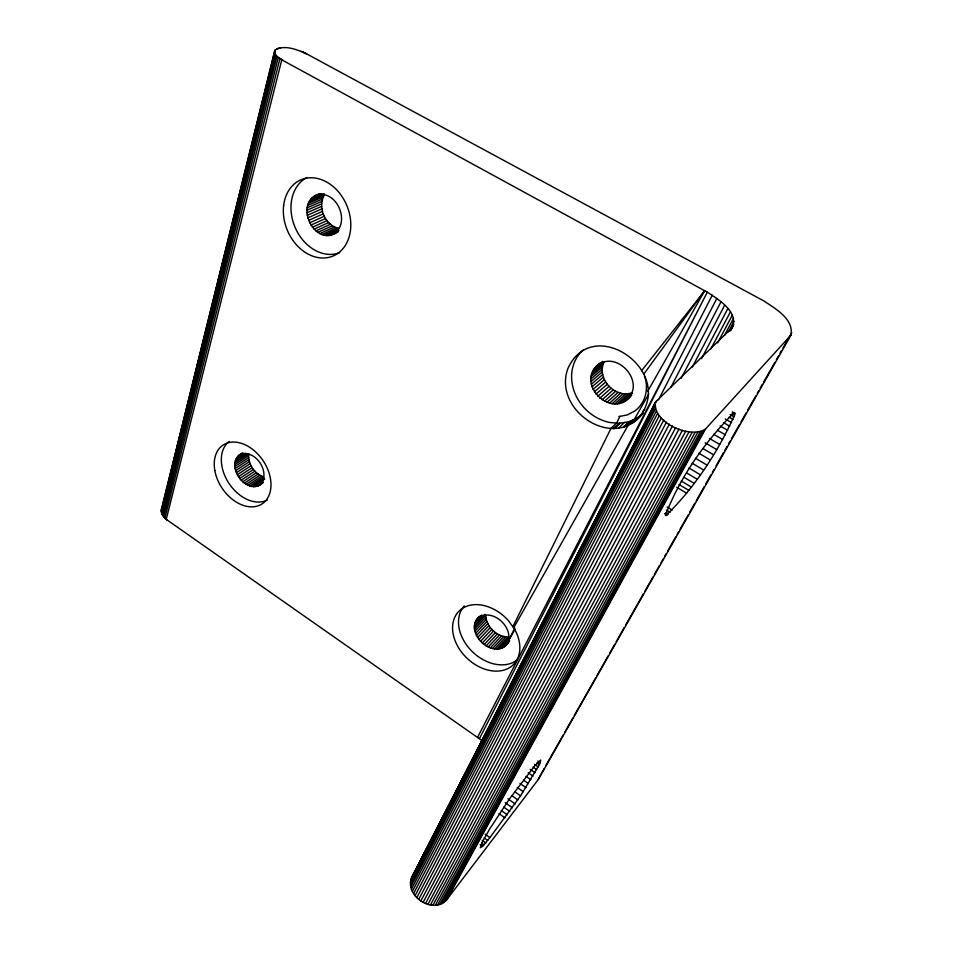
<?xml version="1.0" encoding="UTF-8"?>
<svg xmlns="http://www.w3.org/2000/svg" width="953" height="953" viewBox="0 0 953 953"><rect width="100%" height="100%" fill="white"/><g stroke="black" fill="none" stroke-linecap="round" stroke-linejoin="round"><path stroke-width="1.43" d="M482.099 740.672L167.025 519.897C163.094 517.396 159.592 512.13 162.105 507.508L275.167 49.985C284.471 44.529 296.419 49.496 305.556 53.285L763.925 300.981C775.349 308.653 793.766 318.814 791.05 334.979L538.29 779.518L446.719 899.799C432.948 915.44 403.071 895.058 412.196 876.486L655.485 402.071L731.32 328.547C740.552 312.894 718.467 299.468 707.305 292.178L281.766 59.825C278.693 57.811 272.761 54.357 275.167 49.985M508.533 642.393C494.857 662.585 461.455 631.791 479.657 616.257M263.04 482.671C246.529 498.383 222.097 462.586 242.586 452.973M249.781 486.006L263.409 476.834C254.201 473.546 247.661 463.48 248.757 453.711L234.914 462.586M338.22 231.627C314.716 249.65 291.952 201.369 319.708 193.781M631.672 395.138C611.897 422.024 572.348 381.045 600.533 362.867M324.103 235.153L338.637 228.375C324.89 225.075 317.361 207.135 324.27 194.9L309.451 201.202M619.938 403.19L630.898 393.124C613.982 397.854 596.459 378.162 604.047 362.045L592.659 371.575M734.668 414.793L734.668 412.649L734.024 412.589C705.208 441.644 679.954 477.012 665.504 515.287L666.04 515.573C694.963 487.138 718.074 451.865 734.668 414.793L732.107 413.316M791.05 334.979L705.446 429.112C689.805 439.285 652.186 422.179 655.485 402.071M161.283 510.034L274.655 50.831M161.248 511.392L274.607 52.796M163.249 504.923L164.321 500.599M165.024 497.716L167.168 489.068M167.883 486.173L170.027 477.524M180.367 435.712L181.439 431.387M183.226 424.168L184.298 419.844M186.073 412.637L187.145 408.313M188.932 401.106L190.004 396.782M206.051 331.882L207.123 327.558M208.91 320.351L209.982 316.027M224.253 258.346L225.325 254.022M227.1 246.815L228.172 242.479M247.077 166.06L248.149 161.736M161.474 512.774L275.06 53.892M161.962 514.167L275.822 55.048M162.689 515.537L276.894 56.239M166.239 519.349L281.766 59.825M540.172 762.745L540.673 760.041L534.657 765.95L509.605 798.721L489.759 828.86L482.313 842.023L480.288 847.741L482.575 846.359L489.902 837.592L520.564 795.815L539.338 764.616L540.172 762.745L537.73 761.042M541.233 773.705L538.29 779.518M505.495 645.789L515.025 629.314M512.833 626.705L508.306 620.498A38.144 27.982 43.9 0 0 453.902 619.462A38.144 27.982 43.9 0 0 491.331 670.745A38.144 27.982 43.9 0 0 514.215 628.587L512.833 626.705L611.04 428.29L616.639 423.013L619.938 416.366L627.3 414.924L634.698 411.041A36.393 31.759 45.6 0 0 645.741 380.176L644.442 376.292M514.775 628.134L508.557 640.702C511.999 625.12 491.14 607.561 477.572 618.378M479.514 738.492L707.305 292.178L477.667 737.134M411.315 878.344L654.806 403.619M412.196 876.486L615.126 481.503M616.484 478.859L656.569 400.725M410.731 880.346L654.52 405.347M410.445 882.466L654.651 407.241M658.499 399.819L712.248 295.227M410.469 884.67L655.199 409.254M410.803 886.921L656.164 411.362M671.103 386.87L716.847 298.432M411.446 889.185L657.522 413.542M412.375 891.424L659.25 415.746M681.181 378.329L721.016 301.767M413.59 893.592L661.334 417.95M415.067 895.677L663.741 420.106M692.331 367.036L724.709 305.151M416.795 897.619L666.421 422.191M701.527 358.614L727.854 308.558M418.724 899.406L669.34 424.145M710.962 348.727L730.403 311.929M420.833 901.002L672.449 425.967M717.657 342.83L732.309 315.205M724.459 335.42L733.536 318.35M423.096 902.384L675.701 427.611M728.473 331.787L734.072 321.304M729.915 331.167L733.87 324.02M730.856 330.369L732.952 326.438M425.467 903.515L679.036 429.053M427.921 904.397L682.396 430.268M430.387 905.005L685.743 431.232M432.865 905.314L688.995 431.923M435.283 905.35L692.116 432.352M437.606 905.088L695.059 432.495M439.809 904.552L697.763 432.352M441.858 903.73L700.193 431.935M640.785 415.21C673.318 369.502 592.421 314.049 567.881 368.561C552.549 410.326 613.803 451.448 642.751 413.483M443.705 902.658L702.301 431.244M445.337 901.347L704.064 430.303M446.719 899.799L705.446 429.112M513.667 627.836L628.42 424.764C631.684 419.201 638.439 418.665 642.179 413.781M647.623 391.469L704.696 290.748L641.56 370.765M648.779 393.946L634.4 419.237L628.885 424.526M541.971 772.418L544.175 768.535M545.64 765.95L563.271 734.894M564.748 732.309L572.824 718.085M574.29 715.489L595.601 677.976M597.066 675.391L608.085 655.986M609.563 653.401L614.697 644.335M616.174 641.75L624.251 627.527M625.716 624.93L643.346 593.886M644.824 591.301L652.9 577.065M654.366 574.48L659.512 565.427M660.977 562.842L663.181 558.958M664.658 556.373L666.123 553.788M667.588 551.191L675.677 536.968M677.142 534.383L678.619 531.786M680.085 529.201L688.161 514.977M689.638 512.38L694.773 503.327M696.25 500.742L704.327 486.506M705.792 483.921L710.938 474.868M712.403 472.283L713.88 469.698M716.084 465.814L723.422 452.878M724.899 450.292L727.103 446.409M728.568 443.824L730.034 441.227M731.511 438.642L739.588 424.419M741.053 421.822L746.199 412.768M747.664 410.183L755.753 395.948M757.218 393.363L758.695 390.778M760.16 388.193L762.364 384.309M763.83 381.724L774.849 362.319M776.326 359.734L778.53 355.85M779.995 353.265L781.46 350.668M782.937 348.083L791.752 332.561M643.704 374.219L704.696 290.748M413.34 874.806L415.222 872.495M502.481 647.861L508.973 640.797M507.627 642.834L509.486 640.821M504.089 646.944L509.641 640.881M498.8 648.933L509.009 637.843M500.706 648.528L509.057 639.451M496.775 649.076L507.937 636.985C496.584 636.735 486.161 626.657 485.768 615.257L474.332 627.003M494.678 648.945L505.852 636.878M492.534 648.552L503.732 636.497M490.378 647.909L501.588 635.865M488.234 647.004L499.479 634.996M486.149 645.884L497.418 633.888M484.16 644.538L495.441 632.566M482.278 643.001L493.583 631.053M480.538 641.286L491.867 629.373M478.978 639.439L490.33 627.55M477.62 637.474L488.984 625.609M476.464 635.425L487.853 623.584M475.547 633.316L486.947 621.511M474.88 631.196L486.292 619.402M474.475 629.075L485.899 617.318M474.856 623.119L482.147 615.674M474.463 625.013L484.946 614.256M476.417 619.784L479.55 616.591M475.511 621.368L481.753 614.983M633.566 422.167L643.061 412.971M642.953 411.267L644.752 409.504M632.589 422.822L638.474 417.104M623.429 427.063L628.968 421.774L633.936 419.475M623.965 426.813L629.504 421.524M624.56 426.706L630.1 421.417M618.902 427.754L624.465 422.465L628.968 421.774M613.792 428.516L619.39 423.251L624.465 422.465M614.423 428.576L620.01 423.299M613.196 428.612L619.39 423.251M626.586 399.843C646.682 382.868 616.936 349.06 597.126 365.702M622.321 402.38L632.173 393.327M624.549 401.261L631.112 395.221M617.425 403.679L628.42 393.625M614.828 403.834L625.859 393.792M612.195 403.667L623.25 393.625M609.563 403.167L620.653 393.148M606.978 402.345L618.092 392.35M604.464 401.225L615.614 391.254M602.07 399.819L613.255 389.872M599.842 398.14L611.052 388.24M597.793 396.234L609.027 386.358M595.959 394.113L607.228 384.273M594.386 391.814L605.679 382.01M593.076 389.372L604.393 379.604M592.063 386.823L603.392 377.102M259.645 484.982C272.344 473.248 254.344 446.897 238.905 455.284M591.348 384.214L602.701 374.529M590.955 381.581L602.332 371.92M590.896 378.96L602.272 369.335M591.158 376.387L602.546 366.798M591.753 373.91L603.142 364.356M595.363 367.441L602.522 361.401M593.874 369.407L602.975 361.795M255.106 486.649L263.04 481.277M256.738 486.34L262.397 482.504M258.263 485.78L262.79 482.718M251.604 486.483L264.076 478.061M253.379 486.697L264.72 479.037M246.16 484.327L259.824 475.202M247.959 485.291L261.599 476.131M244.421 483.159L258.084 474.046M242.741 481.777L256.44 472.688M241.18 480.217L254.892 471.151M239.739 478.501L253.462 469.448M238.453 476.655L252.188 467.625M237.333 474.701L251.092 465.707M236.392 472.676L250.162 463.706M235.653 470.615L249.448 461.657M235.141 468.542L248.947 459.608M234.76 464.492L248.59 455.605M234.831 466.493L248.65 457.583M235.891 459.132L245.124 453.235M235.296 460.787L246.839 453.402M237.714 456.356L242.336 453.414M236.701 457.654L243.634 453.235M332.43 234.438C352.229 224.36 336.659 187.789 315.669 195.484M328.392 235.439L338.934 230.495M330.465 235.093L338.363 231.388M326.26 235.462L338.136 229.899M321.947 234.545L336.504 227.779M319.827 233.628L334.396 226.874M317.778 232.413L332.371 225.694M315.824 230.936L330.441 224.241M314.002 229.208L328.642 222.537M312.346 227.267L327.01 220.619M310.869 225.134L325.557 218.523M309.594 222.835L324.294 216.26M308.546 220.417L323.27 213.865M307.736 217.915L322.483 211.399M307.188 215.354L321.959 208.874M306.902 212.793L321.685 206.348M306.878 210.256L321.673 203.847M307.128 207.802L321.935 201.417L321.626 198.462M307.64 205.443L322.459 199.094M308.427 203.239L323.246 196.902M310.702 199.391L324.187 193.673M313.847 196.509L320.577 193.662M312.179 197.807L321.614 193.816M277.085 48.663L280.111 47.864M618.902 416.58L619.938 416.366M618.795 423.335L609.467 422.429A43.671 38.12 45.6 0 1 574.147 391.23A43.671 38.12 45.6 0 1 583.593 349.608M301.005 51.271L306.58 53.833L303.34 52.236M732.309 411.91L734.882 413.388M730.201 414.626L734.036 416.818M729.176 417.247L732.988 419.439M725.233 418.951L731.559 422.596M723.482 422.608L729.772 426.241M720.134 425.967L727.663 430.315M717.526 430.268L725.257 434.747M713.606 434.258L722.588 439.476M709.473 438.475L719.718 444.432M705.172 442.835L716.656 449.542M703.29 448.756L713.487 454.724M698.775 453.187L710.223 459.918M695.487 458.298L706.923 465.04M692.2 463.265L703.636 470.02M688.971 468.006L700.407 474.797M687.101 473.236L697.274 479.288M684.111 477.358L694.296 483.433M681.3 481.074L691.497 487.162M679.024 484.505L688.948 490.438M676.713 487.233L686.66 493.201M667.088 507.008L672.163 510.081M666.266 510.081L670.078 512.404M665.873 512.595L668.351 514.108M664.503 513.655L666.993 515.168M536.896 762.924L539.338 764.616M534.526 764.401L538.171 766.939M533.084 767.117L536.718 769.655M530.154 769.357L534.99 772.728M528.188 772.74L533.013 776.111M526.008 776.385L530.821 779.757M523.638 780.233L528.438 783.604M519.921 783.39L525.913 787.607M517.288 787.464L523.28 791.693M514.584 791.574L520.564 795.815M511.832 795.66L517.824 799.901M507.901 798.805L515.085 803.903M505.197 802.64L512.392 807.763M503.78 807.131L509.784 811.42M501.29 810.515L507.306 814.815M498.955 813.588L504.983 817.9M485.184 834.185L489.902 837.592M484.148 837.866L487.698 840.427M482.158 840.284L485.708 842.869M481.622 843.119L483.993 844.858M480.193 844.62L482.575 846.359M267.221 500.099A35.058 24.671 56.3 0 1 228.756 483.052A35.058 24.671 56.3 0 1 229.101 441.453M516.705 660.298A37.87 27.935 43.8 0 1 471.211 650.542A37.87 27.935 43.8 0 1 464.302 605.941M339.602 252.736A41.05 32.128 67.5 0 1 295.168 227.553A41.05 32.128 67.5 0 1 307.08 177.437M278.264 57.442L163.654 516.871L167.025 519.897L164.845 518.158L279.896 58.645L282.803 60.384L278.264 57.442M214.818 470.532A35.297 24.695 56.3 0 0 261.491 504.268A35.297 24.695 56.3 0 0 251.544 448.565A35.297 24.695 56.3 0 0 214.818 470.532M283.672 205.24A41.36 32.223 67.3 0 0 329.619 257.191A41.36 32.223 67.3 0 0 337.922 191.219A41.36 32.223 67.3 0 0 283.672 205.24"/></g></svg>
